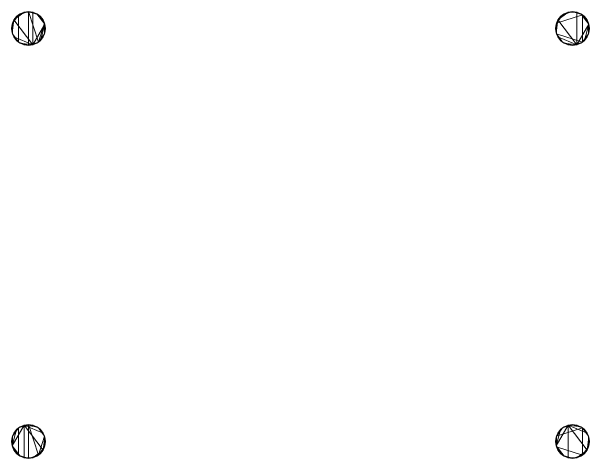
# Model space of a CAD drawing. Header units: inches. Extents: x -3354 to -3, y -8 to 1149.
# Drawn here: x -2279.6 to -2236.9, y 636.24 to 669.29 of the extents above; entities that cross this region are included whole.
import ezdxf

# ---------------------------------------------------------------- set-up
doc = ezdxf.new("R2010")
doc.units = ezdxf.units.IN
doc.header["$MEASUREMENT"] = 0
doc.layers.add('M-EQPM', color=50, linetype='Continuous', lineweight=13)

# ---------------------------------------------------------------- blocks, each defined once
blk = doc.blocks.new('Dry Lint Filter - Dry Lint Filter-1023918-01 - Lower Parking Level')
at = {"layer": 'M-EQPM', "color": 3}
mesh = blk.add_polyface(dxfattribs=at)
corners = [(-14.022, 20.1), (-14.064, 19.776), (-14.189, 19.475), (-14.388, 19.216), (-14.647, 19.017), (-14.948, 18.892), (-15.272, 18.85), (-15.595, 18.892), (-15.897, 19.017), (-16.155, 19.216), (-16.354, 19.475), (-16.479, 19.776), (-16.522, 20.1), (-16.479, 20.423), (-16.354, 20.725), (-16.155, 20.984), (-15.897, 21.182), (-15.595, 21.307), (-15.272, 21.35), (-14.948, 21.307), (-14.647, 21.182), (-14.388, 20.984), (-14.189, 20.725), (-14.064, 20.423)]
mesh.append_faces([[corners[k] for k in face] for face in [(13, 23, 8, 11)]], dxfattribs={"vtx0": -1, "vtx1": -1, "vtx2": -1, "vtx3": -1, "color": 3})
mesh.append_faces([[corners[k] for k in face] for face in [(8, 23, 4, 5)]], dxfattribs={"vtx0": -1, "vtx1": -1, "vtx3": -1, "color": 3})
mesh.append_faces([[corners[k] for k in face] for face in [(18, 19, 17), (10, 11, 8, 9), (7, 8, 5, 6)]], dxfattribs={"vtx1": -1, "color": 3})
mesh.append_faces([[corners[k] for k in face] for face in [(13, 14, 17, 23)]], dxfattribs={"vtx1": -1, "vtx2": -1, "vtx3": -1, "color": 3})
mesh.append_faces([[corners[k] for k in face] for face in [(15, 16, 17, 14), (11, 12, 13)]], dxfattribs={"vtx2": -1, "color": 3})
mesh.append_faces([[corners[k] for k in face] for face in [(19, 20, 21, 17), (21, 22, 23, 17), (2, 3, 4, 23)]], dxfattribs={"vtx2": -1, "vtx3": -1, "color": 3})
mesh.append_faces([[corners[k] for k in face] for face in [(23, 0, 1, 2)]], dxfattribs={"vtx3": -1, "color": 3})
mesh = blk.add_polyface(dxfattribs=at)
corners = [(-14.022, 20.1, 15.813), (-14.022, 20.1), (-14.064, 20.423), (-14.189, 20.725), (-14.388, 20.984), (-14.647, 21.182), (-14.948, 21.307), (-15.272, 21.35), (-15.595, 21.307), (-15.897, 21.182), (-16.155, 20.984), (-16.354, 20.725), (-16.479, 20.423), (-16.522, 20.1), (-16.522, 20.1, 15.813), (-16.283, 20.834, 15.813), (-15.658, 21.289, 15.813), (-14.885, 21.289, 15.813), (-14.26, 20.834, 15.813), (-15.97, 21.062, 15.813), (-14.573, 21.062, 15.813), (-16.402, 20.467, 15.813), (-14.141, 20.467, 15.813), (-16.462, 20.283, 15.813), (-16.522, 20.1, 8.067), (-15.272, 21.289, 15.813)]
mesh.append_faces([[corners[k] for k in face] for face in [(12, 21, 11), (20, 5, 17), (15, 11, 21), (19, 10, 15), (7, 25, 6), (5, 20, 4), (25, 8, 16), (6, 17, 5), (18, 4, 20), (22, 3, 18), (17, 6, 25)]], dxfattribs={"vtx0": -1, "vtx1": -1, "color": 3})
mesh.append_faces([[corners[k] for k in face] for face in [(23, 12, 24)]], dxfattribs={"vtx0": -1, "vtx1": -1, "vtx2": -1, "color": 3})
mesh.append_faces([[corners[k] for k in face] for face in [(18, 3, 4), (22, 2, 3), (25, 7, 8)]], dxfattribs={"vtx0": -1, "vtx2": -1, "color": 3})
mesh.append_faces([[corners[k] for k in face] for face in [(1, 2, 0)]], dxfattribs={"vtx1": -1, "color": 3})
mesh.append_faces([[corners[k] for k in face] for face in [(10, 11, 15), (19, 16, 9), (8, 9, 16), (9, 10, 19), (22, 0, 2), (23, 21, 12)]], dxfattribs={"vtx1": -1, "vtx2": -1, "color": 3})
mesh.append_faces([[corners[k] for k in face] for face in [(24, 14, 23), (12, 13, 24)]], dxfattribs={"vtx2": -1, "color": 3})
mesh = blk.add_polyface(dxfattribs=at)
corners = [(-14.022, 20.1, 15.813), (-14.26, 20.834, 15.813), (-14.885, 21.289, 15.813), (-15.658, 21.289, 15.813), (-16.283, 20.834, 15.813), (-16.522, 20.1, 15.813), (-16.283, 19.365, 15.813), (-15.658, 18.911, 15.813), (-14.885, 18.911, 15.813), (-14.26, 19.365, 15.813)]
mesh.append_faces([[corners[k] for k in face] for face in [(0, 5, 6)]], dxfattribs={"vtx0": -1, "vtx2": -1, "color": 3})
mesh.append_faces([[corners[k] for k in face] for face in [(9, 0, 6, 8)]], dxfattribs={"vtx1": -1, "vtx2": -1, "color": 3})
mesh.append_faces([[corners[k] for k in face] for face in [(0, 1, 4, 5)]], dxfattribs={"vtx1": -1, "vtx3": -1, "color": 3})
mesh.append_faces([[corners[k] for k in face] for face in [(6, 7, 8)]], dxfattribs={"vtx2": -1, "color": 3})
mesh.append_faces([[corners[k] for k in face] for face in [(1, 2, 3, 4)]], dxfattribs={"vtx3": -1, "color": 3})
mesh = blk.add_polyface(dxfattribs=at)
corners = [(14.022, 20.1), (14.064, 20.423), (14.189, 20.725), (14.388, 20.984), (14.647, 21.182), (14.948, 21.307), (15.272, 21.35), (15.595, 21.307), (15.897, 21.182), (16.155, 20.984), (16.354, 20.725), (16.479, 20.423), (16.522, 20.1), (16.479, 19.776), (16.354, 19.475), (16.155, 19.216), (15.897, 19.017), (15.595, 18.892), (15.272, 18.85), (14.948, 18.892), (14.647, 19.017), (14.388, 19.216), (14.189, 19.475), (14.064, 19.776)]
mesh.append_faces([[corners[k] for k in face] for face in [(13, 23, 8, 11)]], dxfattribs={"vtx0": -1, "vtx1": -1, "vtx2": -1, "vtx3": -1, "color": 3})
mesh.append_faces([[corners[k] for k in face] for face in [(8, 23, 4, 5)]], dxfattribs={"vtx0": -1, "vtx1": -1, "vtx3": -1, "color": 3})
mesh.append_faces([[corners[k] for k in face] for face in [(18, 19, 17), (10, 11, 8, 9), (7, 8, 5, 6)]], dxfattribs={"vtx1": -1, "color": 3})
mesh.append_faces([[corners[k] for k in face] for face in [(13, 14, 17, 23)]], dxfattribs={"vtx1": -1, "vtx2": -1, "vtx3": -1, "color": 3})
mesh.append_faces([[corners[k] for k in face] for face in [(15, 16, 17, 14), (11, 12, 13)]], dxfattribs={"vtx2": -1, "color": 3})
mesh.append_faces([[corners[k] for k in face] for face in [(19, 20, 21, 17), (21, 22, 23, 17), (2, 3, 4, 23)]], dxfattribs={"vtx2": -1, "vtx3": -1, "color": 3})
mesh.append_faces([[corners[k] for k in face] for face in [(23, 0, 1, 2)]], dxfattribs={"vtx3": -1, "color": 3})
mesh = blk.add_polyface(dxfattribs=at)
corners = [(16.522, 20.1, 15.813), (16.522, 20.1), (16.479, 20.423), (16.354, 20.725), (16.155, 20.984), (15.897, 21.182), (15.595, 21.307), (15.272, 21.35), (14.948, 21.307), (14.647, 21.182), (14.388, 20.984), (14.189, 20.725), (14.064, 20.423), (14.022, 20.1), (14.022, 20.1, 15.813), (14.26, 20.834, 15.813), (14.885, 21.289, 15.813), (15.658, 21.289, 15.813), (16.283, 20.834, 15.813), (14.573, 21.062, 15.813), (15.97, 21.062, 15.813), (14.141, 20.467, 15.813), (16.402, 20.467, 15.813), (14.081, 20.283, 15.813), (14.022, 20.1, 8.067), (15.272, 21.289, 15.813)]
mesh.append_faces([[corners[k] for k in face] for face in [(12, 21, 11), (20, 5, 17), (15, 11, 21), (19, 10, 15), (7, 25, 6), (5, 20, 4), (25, 8, 16), (6, 17, 5), (18, 4, 20), (22, 3, 18), (17, 6, 25)]], dxfattribs={"vtx0": -1, "vtx1": -1, "color": 3})
mesh.append_faces([[corners[k] for k in face] for face in [(23, 12, 24)]], dxfattribs={"vtx0": -1, "vtx1": -1, "vtx2": -1, "color": 3})
mesh.append_faces([[corners[k] for k in face] for face in [(18, 3, 4), (22, 2, 3), (25, 7, 8)]], dxfattribs={"vtx0": -1, "vtx2": -1, "color": 3})
mesh.append_faces([[corners[k] for k in face] for face in [(1, 2, 0)]], dxfattribs={"vtx1": -1, "color": 3})
mesh.append_faces([[corners[k] for k in face] for face in [(10, 11, 15), (19, 16, 9), (8, 9, 16), (9, 10, 19), (22, 0, 2), (23, 21, 12)]], dxfattribs={"vtx1": -1, "vtx2": -1, "color": 3})
mesh.append_faces([[corners[k] for k in face] for face in [(24, 14, 23), (12, 13, 24)]], dxfattribs={"vtx2": -1, "color": 3})
mesh = blk.add_polyface(dxfattribs=at)
corners = [(16.522, 20.1, 15.813), (16.283, 20.834, 15.813), (15.658, 21.289, 15.813), (14.885, 21.289, 15.813), (14.26, 20.834, 15.813), (14.022, 20.1, 15.813), (14.26, 19.365, 15.813), (14.885, 18.911, 15.813), (15.658, 18.911, 15.813), (16.283, 19.365, 15.813)]
mesh.append_faces([[corners[k] for k in face] for face in [(0, 5, 6)]], dxfattribs={"vtx0": -1, "vtx2": -1, "color": 3})
mesh.append_faces([[corners[k] for k in face] for face in [(9, 0, 6, 8)]], dxfattribs={"vtx1": -1, "vtx2": -1, "color": 3})
mesh.append_faces([[corners[k] for k in face] for face in [(0, 1, 4, 5)]], dxfattribs={"vtx1": -1, "vtx3": -1, "color": 3})
mesh.append_faces([[corners[k] for k in face] for face in [(6, 7, 8)]], dxfattribs={"vtx2": -1, "color": 3})
mesh.append_faces([[corners[k] for k in face] for face in [(1, 2, 3, 4)]], dxfattribs={"vtx3": -1, "color": 3})
mesh = blk.add_polyface(dxfattribs=at)
corners = [(-16.522, 20.1, 15.813), (-16.522, 20.1), (-16.479, 19.776), (-16.354, 19.475), (-16.155, 19.216), (-15.897, 19.017), (-15.595, 18.892), (-15.272, 18.85), (-14.948, 18.892), (-14.647, 19.017), (-14.388, 19.216), (-14.189, 19.475), (-14.064, 19.776), (-14.022, 20.1), (-14.022, 20.1, 15.813), (-14.26, 19.365, 15.813), (-14.885, 18.911, 15.813), (-15.658, 18.911, 15.813), (-16.283, 19.365, 15.813), (-14.573, 19.138, 15.813), (-15.97, 19.138, 15.813), (-14.141, 19.732, 15.813), (-16.402, 19.732, 15.813), (-14.081, 19.916, 15.813), (-14.022, 20.1, 8.067), (-15.272, 18.911, 15.813)]
mesh.append_faces([[corners[k] for k in face] for face in [(12, 21, 11), (20, 5, 17), (15, 11, 21), (19, 10, 15), (7, 25, 6), (5, 20, 4), (25, 8, 16), (6, 17, 5), (18, 4, 20), (22, 3, 18), (17, 6, 25)]], dxfattribs={"vtx0": -1, "vtx1": -1, "color": 3})
mesh.append_faces([[corners[k] for k in face] for face in [(23, 12, 24)]], dxfattribs={"vtx0": -1, "vtx1": -1, "vtx2": -1, "color": 3})
mesh.append_faces([[corners[k] for k in face] for face in [(18, 3, 4), (22, 2, 3), (25, 7, 8)]], dxfattribs={"vtx0": -1, "vtx2": -1, "color": 3})
mesh.append_faces([[corners[k] for k in face] for face in [(1, 2, 0)]], dxfattribs={"vtx1": -1, "color": 3})
mesh.append_faces([[corners[k] for k in face] for face in [(10, 11, 15), (19, 16, 9), (8, 9, 16), (9, 10, 19), (22, 0, 2), (23, 21, 12)]], dxfattribs={"vtx1": -1, "vtx2": -1, "color": 3})
mesh.append_faces([[corners[k] for k in face] for face in [(24, 14, 23), (12, 13, 24)]], dxfattribs={"vtx2": -1, "color": 3})
mesh = blk.add_polyface(dxfattribs=at)
corners = [(14.022, 20.1, 15.813), (14.022, 20.1), (14.064, 19.776), (14.189, 19.475), (14.388, 19.216), (14.647, 19.017), (14.948, 18.892), (15.272, 18.85), (15.595, 18.892), (15.897, 19.017), (16.155, 19.216), (16.354, 19.475), (16.479, 19.776), (16.522, 20.1), (16.522, 20.1, 15.813), (16.283, 19.365, 15.813), (15.658, 18.911, 15.813), (14.885, 18.911, 15.813), (14.26, 19.365, 15.813), (15.97, 19.138, 15.813), (14.573, 19.138, 15.813), (16.402, 19.732, 15.813), (14.141, 19.732, 15.813), (16.462, 19.916, 15.813), (16.522, 20.1, 8.067), (15.272, 18.911, 15.813)]
mesh.append_faces([[corners[k] for k in face] for face in [(12, 21, 11), (20, 5, 17), (15, 11, 21), (19, 10, 15), (7, 25, 6), (5, 20, 4), (25, 8, 16), (6, 17, 5), (18, 4, 20), (22, 3, 18), (17, 6, 25)]], dxfattribs={"vtx0": -1, "vtx1": -1, "color": 3})
mesh.append_faces([[corners[k] for k in face] for face in [(23, 12, 24)]], dxfattribs={"vtx0": -1, "vtx1": -1, "vtx2": -1, "color": 3})
mesh.append_faces([[corners[k] for k in face] for face in [(18, 3, 4), (22, 2, 3), (25, 7, 8)]], dxfattribs={"vtx0": -1, "vtx2": -1, "color": 3})
mesh.append_faces([[corners[k] for k in face] for face in [(1, 2, 0)]], dxfattribs={"vtx1": -1, "color": 3})
mesh.append_faces([[corners[k] for k in face] for face in [(10, 11, 15), (19, 16, 9), (8, 9, 16), (9, 10, 19), (22, 0, 2), (23, 21, 12)]], dxfattribs={"vtx1": -1, "vtx2": -1, "color": 3})
mesh.append_faces([[corners[k] for k in face] for face in [(24, 14, 23), (12, 13, 24)]], dxfattribs={"vtx2": -1, "color": 3})
mesh = blk.add_polyface(dxfattribs=at)
corners = [(-14.022, -20.1), (-14.064, -20.423), (-14.189, -20.725), (-14.388, -20.984), (-14.647, -21.182), (-14.948, -21.307), (-15.272, -21.35), (-15.595, -21.307), (-15.897, -21.182), (-16.155, -20.984), (-16.354, -20.725), (-16.479, -20.423), (-16.522, -20.1), (-16.479, -19.776), (-16.354, -19.475), (-16.155, -19.216), (-15.897, -19.017), (-15.595, -18.892), (-15.272, -18.85), (-14.948, -18.892), (-14.647, -19.017), (-14.388, -19.216), (-14.189, -19.475), (-14.064, -19.776)]
mesh.append_faces([[corners[k] for k in face] for face in [(13, 23, 8, 11)]], dxfattribs={"vtx0": -1, "vtx1": -1, "vtx2": -1, "vtx3": -1, "color": 3})
mesh.append_faces([[corners[k] for k in face] for face in [(8, 23, 4, 5)]], dxfattribs={"vtx0": -1, "vtx1": -1, "vtx3": -1, "color": 3})
mesh.append_faces([[corners[k] for k in face] for face in [(18, 19, 17), (10, 11, 8, 9), (7, 8, 5, 6)]], dxfattribs={"vtx1": -1, "color": 3})
mesh.append_faces([[corners[k] for k in face] for face in [(13, 14, 17, 23)]], dxfattribs={"vtx1": -1, "vtx2": -1, "vtx3": -1, "color": 3})
mesh.append_faces([[corners[k] for k in face] for face in [(15, 16, 17, 14), (11, 12, 13)]], dxfattribs={"vtx2": -1, "color": 3})
mesh.append_faces([[corners[k] for k in face] for face in [(19, 20, 21, 17), (21, 22, 23, 17), (2, 3, 4, 23)]], dxfattribs={"vtx2": -1, "vtx3": -1, "color": 3})
mesh.append_faces([[corners[k] for k in face] for face in [(23, 0, 1, 2)]], dxfattribs={"vtx3": -1, "color": 3})
mesh = blk.add_polyface(dxfattribs=at)
corners = [(-14.022, -20.1, 15.813), (-14.022, -20.1), (-14.064, -19.776), (-14.189, -19.475), (-14.388, -19.216), (-14.647, -19.017), (-14.948, -18.892), (-15.272, -18.85), (-15.595, -18.892), (-15.897, -19.017), (-16.155, -19.216), (-16.354, -19.475), (-16.479, -19.776), (-16.522, -20.1), (-16.522, -20.1, 15.813), (-16.283, -19.365, 15.813), (-15.658, -18.911, 15.813), (-14.885, -18.911, 15.813), (-14.26, -19.365, 15.813), (-15.97, -19.138, 15.813), (-14.573, -19.138, 15.813), (-16.402, -19.732, 15.813), (-14.141, -19.732, 15.813), (-16.462, -19.916, 15.813), (-16.522, -20.1, 8.067), (-15.272, -18.911, 15.813)]
mesh.append_faces([[corners[k] for k in face] for face in [(12, 21, 11), (20, 5, 17), (15, 11, 21), (19, 10, 15), (7, 25, 6), (5, 20, 4), (25, 8, 16), (6, 17, 5), (18, 4, 20), (22, 3, 18), (17, 6, 25)]], dxfattribs={"vtx0": -1, "vtx1": -1, "color": 3})
mesh.append_faces([[corners[k] for k in face] for face in [(23, 12, 24)]], dxfattribs={"vtx0": -1, "vtx1": -1, "vtx2": -1, "color": 3})
mesh.append_faces([[corners[k] for k in face] for face in [(18, 3, 4), (22, 2, 3), (25, 7, 8)]], dxfattribs={"vtx0": -1, "vtx2": -1, "color": 3})
mesh.append_faces([[corners[k] for k in face] for face in [(1, 2, 0)]], dxfattribs={"vtx1": -1, "color": 3})
mesh.append_faces([[corners[k] for k in face] for face in [(10, 11, 15), (19, 16, 9), (8, 9, 16), (9, 10, 19), (22, 0, 2), (23, 21, 12)]], dxfattribs={"vtx1": -1, "vtx2": -1, "color": 3})
mesh.append_faces([[corners[k] for k in face] for face in [(24, 14, 23), (12, 13, 24)]], dxfattribs={"vtx2": -1, "color": 3})
mesh = blk.add_polyface(dxfattribs=at)
corners = [(-16.522, -20.1, 15.813), (-16.283, -20.834, 15.813), (-15.658, -21.289, 15.813), (-14.885, -21.289, 15.813), (-14.26, -20.834, 15.813), (-14.022, -20.1, 15.813), (-14.26, -19.365, 15.813), (-14.885, -18.911, 15.813), (-15.658, -18.911, 15.813), (-16.283, -19.365, 15.813)]
mesh.append_faces([[corners[k] for k in face] for face in [(4, 7, 8, 1)]], dxfattribs={"vtx0": -1, "vtx2": -1, "vtx3": -1, "color": 3})
mesh.append_faces([[corners[k] for k in face] for face in [(3, 4, 1, 2)]], dxfattribs={"vtx1": -1, "color": 3})
mesh.append_faces([[corners[k] for k in face] for face in [(5, 6, 7, 4)]], dxfattribs={"vtx2": -1, "color": 3})
mesh.append_faces([[corners[k] for k in face] for face in [(8, 9, 0, 1)]], dxfattribs={"vtx3": -1, "color": 3})
mesh = blk.add_polyface(dxfattribs=at)
corners = [(14.022, -20.1), (14.064, -19.776), (14.189, -19.475), (14.388, -19.216), (14.647, -19.017), (14.948, -18.892), (15.272, -18.85), (15.595, -18.892), (15.897, -19.017), (16.155, -19.216), (16.354, -19.475), (16.479, -19.776), (16.522, -20.1), (16.479, -20.423), (16.354, -20.725), (16.155, -20.984), (15.897, -21.182), (15.595, -21.307), (15.272, -21.35), (14.948, -21.307), (14.647, -21.182), (14.388, -20.984), (14.189, -20.725), (14.064, -20.423)]
mesh.append_faces([[corners[k] for k in face] for face in [(13, 23, 8, 11)]], dxfattribs={"vtx0": -1, "vtx1": -1, "vtx2": -1, "vtx3": -1, "color": 3})
mesh.append_faces([[corners[k] for k in face] for face in [(8, 23, 4, 5)]], dxfattribs={"vtx0": -1, "vtx1": -1, "vtx3": -1, "color": 3})
mesh.append_faces([[corners[k] for k in face] for face in [(18, 19, 17), (10, 11, 8, 9), (7, 8, 5, 6)]], dxfattribs={"vtx1": -1, "color": 3})
mesh.append_faces([[corners[k] for k in face] for face in [(13, 14, 17, 23)]], dxfattribs={"vtx1": -1, "vtx2": -1, "vtx3": -1, "color": 3})
mesh.append_faces([[corners[k] for k in face] for face in [(15, 16, 17, 14), (11, 12, 13)]], dxfattribs={"vtx2": -1, "color": 3})
mesh.append_faces([[corners[k] for k in face] for face in [(19, 20, 21, 17), (21, 22, 23, 17), (2, 3, 4, 23)]], dxfattribs={"vtx2": -1, "vtx3": -1, "color": 3})
mesh.append_faces([[corners[k] for k in face] for face in [(23, 0, 1, 2)]], dxfattribs={"vtx3": -1, "color": 3})
mesh = blk.add_polyface(dxfattribs=at)
corners = [(16.522, -20.1, 15.813), (16.522, -20.1), (16.479, -19.776), (16.354, -19.475), (16.155, -19.216), (15.897, -19.017), (15.595, -18.892), (15.272, -18.85), (14.948, -18.892), (14.647, -19.017), (14.388, -19.216), (14.189, -19.475), (14.064, -19.776), (14.022, -20.1), (14.022, -20.1, 15.813), (14.26, -19.365, 15.813), (14.885, -18.911, 15.813), (15.658, -18.911, 15.813), (16.283, -19.365, 15.813), (14.573, -19.138, 15.813), (15.97, -19.138, 15.813), (14.141, -19.732, 15.813), (16.402, -19.732, 15.813), (14.081, -19.916, 15.813), (14.022, -20.1, 8.067), (15.272, -18.911, 15.813)]
mesh.append_faces([[corners[k] for k in face] for face in [(12, 21, 11), (20, 5, 17), (15, 11, 21), (19, 10, 15), (7, 25, 6), (5, 20, 4), (25, 8, 16), (6, 17, 5), (18, 4, 20), (22, 3, 18), (17, 6, 25)]], dxfattribs={"vtx0": -1, "vtx1": -1, "color": 3})
mesh.append_faces([[corners[k] for k in face] for face in [(23, 12, 24)]], dxfattribs={"vtx0": -1, "vtx1": -1, "vtx2": -1, "color": 3})
mesh.append_faces([[corners[k] for k in face] for face in [(18, 3, 4), (22, 2, 3), (25, 7, 8)]], dxfattribs={"vtx0": -1, "vtx2": -1, "color": 3})
mesh.append_faces([[corners[k] for k in face] for face in [(1, 2, 0)]], dxfattribs={"vtx1": -1, "color": 3})
mesh.append_faces([[corners[k] for k in face] for face in [(10, 11, 15), (19, 16, 9), (8, 9, 16), (9, 10, 19), (22, 0, 2), (23, 21, 12)]], dxfattribs={"vtx1": -1, "vtx2": -1, "color": 3})
mesh.append_faces([[corners[k] for k in face] for face in [(24, 14, 23), (12, 13, 24)]], dxfattribs={"vtx2": -1, "color": 3})
mesh = blk.add_polyface(dxfattribs=at)
corners = [(14.022, -20.1, 15.813), (14.26, -20.834, 15.813), (14.885, -21.289, 15.813), (15.658, -21.289, 15.813), (16.283, -20.834, 15.813), (16.522, -20.1, 15.813), (16.283, -19.365, 15.813), (15.658, -18.911, 15.813), (14.885, -18.911, 15.813), (14.26, -19.365, 15.813)]
mesh.append_faces([[corners[k] for k in face] for face in [(4, 7, 8, 1)]], dxfattribs={"vtx0": -1, "vtx2": -1, "vtx3": -1, "color": 3})
mesh.append_faces([[corners[k] for k in face] for face in [(3, 4, 1, 2)]], dxfattribs={"vtx1": -1, "color": 3})
mesh.append_faces([[corners[k] for k in face] for face in [(5, 6, 7, 4)]], dxfattribs={"vtx2": -1, "color": 3})
mesh.append_faces([[corners[k] for k in face] for face in [(8, 9, 0, 1)]], dxfattribs={"vtx3": -1, "color": 3})
mesh = blk.add_polyface(dxfattribs=at)
corners = [(-16.522, -20.1, 15.813), (-16.522, -20.1), (-16.479, -20.423), (-16.354, -20.725), (-16.155, -20.984), (-15.897, -21.182), (-15.595, -21.307), (-15.272, -21.35), (-14.948, -21.307), (-14.647, -21.182), (-14.388, -20.984), (-14.189, -20.725), (-14.064, -20.423), (-14.022, -20.1), (-14.022, -20.1, 15.813), (-14.26, -20.834, 15.813), (-14.885, -21.289, 15.813), (-15.658, -21.289, 15.813), (-16.283, -20.834, 15.813), (-14.573, -21.062, 15.813), (-15.97, -21.062, 15.813), (-14.141, -20.467, 15.813), (-16.402, -20.467, 15.813), (-14.081, -20.283, 15.813), (-14.022, -20.1, 8.067), (-15.272, -21.289, 15.813)]
mesh.append_faces([[corners[k] for k in face] for face in [(12, 21, 11), (20, 5, 17), (15, 11, 21), (19, 10, 15), (7, 25, 6), (5, 20, 4), (25, 8, 16), (6, 17, 5), (18, 4, 20), (22, 3, 18), (17, 6, 25)]], dxfattribs={"vtx0": -1, "vtx1": -1, "color": 3})
mesh.append_faces([[corners[k] for k in face] for face in [(23, 12, 24)]], dxfattribs={"vtx0": -1, "vtx1": -1, "vtx2": -1, "color": 3})
mesh.append_faces([[corners[k] for k in face] for face in [(18, 3, 4), (22, 2, 3), (25, 7, 8)]], dxfattribs={"vtx0": -1, "vtx2": -1, "color": 3})
mesh.append_faces([[corners[k] for k in face] for face in [(1, 2, 0)]], dxfattribs={"vtx1": -1, "color": 3})
mesh.append_faces([[corners[k] for k in face] for face in [(10, 11, 15), (19, 16, 9), (8, 9, 16), (9, 10, 19), (22, 0, 2), (23, 21, 12)]], dxfattribs={"vtx1": -1, "vtx2": -1, "color": 3})
mesh.append_faces([[corners[k] for k in face] for face in [(24, 14, 23), (12, 13, 24)]], dxfattribs={"vtx2": -1, "color": 3})
mesh = blk.add_polyface(dxfattribs=at)
corners = [(14.022, -20.1, 15.813), (14.022, -20.1), (14.064, -20.423), (14.189, -20.725), (14.388, -20.984), (14.647, -21.182), (14.948, -21.307), (15.272, -21.35), (15.595, -21.307), (15.897, -21.182), (16.155, -20.984), (16.354, -20.725), (16.479, -20.423), (16.522, -20.1), (16.522, -20.1, 15.813), (16.283, -20.834, 15.813), (15.658, -21.289, 15.813), (14.885, -21.289, 15.813), (14.26, -20.834, 15.813), (15.97, -21.062, 15.813), (14.573, -21.062, 15.813), (16.402, -20.467, 15.813), (14.141, -20.467, 15.813), (16.462, -20.283, 15.813), (16.522, -20.1, 8.067), (15.272, -21.289, 15.813)]
mesh.append_faces([[corners[k] for k in face] for face in [(12, 21, 11), (20, 5, 17), (15, 11, 21), (19, 10, 15), (7, 25, 6), (5, 20, 4), (25, 8, 16), (6, 17, 5), (18, 4, 20), (22, 3, 18), (17, 6, 25)]], dxfattribs={"vtx0": -1, "vtx1": -1, "color": 3})
mesh.append_faces([[corners[k] for k in face] for face in [(23, 12, 24)]], dxfattribs={"vtx0": -1, "vtx1": -1, "vtx2": -1, "color": 3})
mesh.append_faces([[corners[k] for k in face] for face in [(18, 3, 4), (22, 2, 3), (25, 7, 8)]], dxfattribs={"vtx0": -1, "vtx2": -1, "color": 3})
mesh.append_faces([[corners[k] for k in face] for face in [(1, 2, 0)]], dxfattribs={"vtx1": -1, "color": 3})
mesh.append_faces([[corners[k] for k in face] for face in [(10, 11, 15), (19, 16, 9), (8, 9, 16), (9, 10, 19), (22, 0, 2), (23, 21, 12)]], dxfattribs={"vtx1": -1, "vtx2": -1, "color": 3})
mesh.append_faces([[corners[k] for k in face] for face in [(24, 14, 23), (12, 13, 24)]], dxfattribs={"vtx2": -1, "color": 3})

msp = doc.modelspace()

# ---------------------------------------------------------------- block references
at = {"layer": 'M-EQPM', "color": 3, "rotation": 90.0000000000001}
msp.add_blockref('Dry Lint Filter - Dry Lint Filter-1023918-01 - Lower Parking Level', (-2258.25, 652.765, 494.75), dxfattribs=at)

doc.saveas('drawing.dxf')
